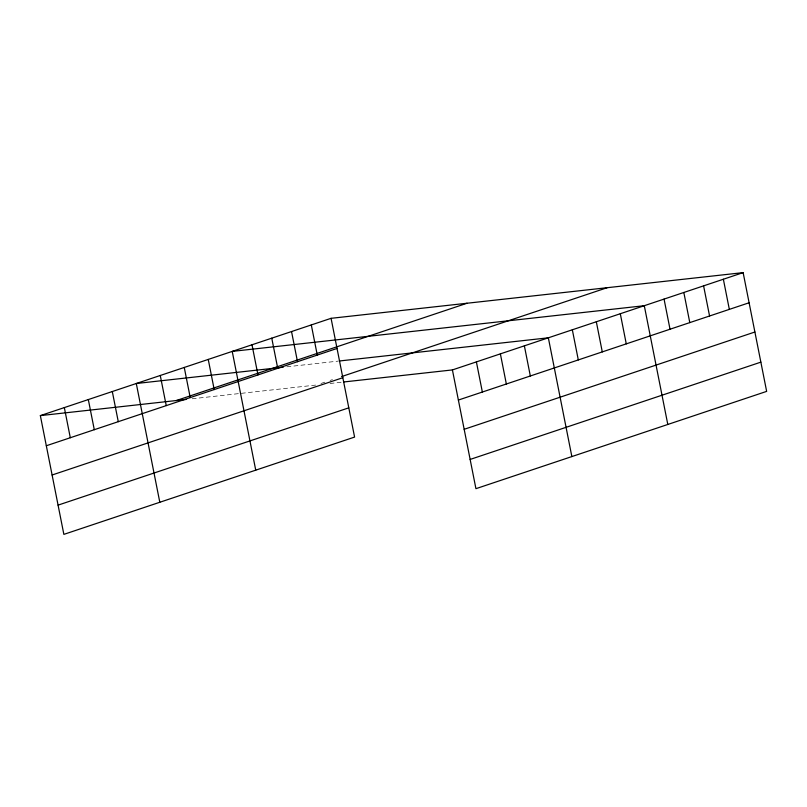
<?xml version="1.0" encoding="UTF-8"?>
<svg xmlns="http://www.w3.org/2000/svg" width="807" height="807" viewBox="0 0 807 807"><rect width="100%" height="100%" fill="white"/><g stroke="black" fill="none" stroke-linecap="round" stroke-linejoin="round"><path stroke-width="0.61" stroke-dasharray="4.04 3.03" d="M321.004 383.466L325.564 381.943M330.134 380.41L332.423 379.643M286.888 366.802L338.052 361.132M192.167 398.779L316.435 385M330.033 383.486L342.39 382.125"/><path stroke-width="1.21" d="M331.072 318.321L354.586 437.081L63.864 534.375L40.35 415.615L331.072 318.321L743.136 272.625L766.65 391.385L475.928 488.679L452.414 369.919L743.136 272.625M176.33 400.534L467.051 303.24M46.322 445.757L337.044 348.463M341.563 376.587L607.157 287.706M52.112 475L342.834 377.706M58.074 505.132L348.795 407.838M458.376 400.06L749.098 302.766M464.166 429.304L754.898 332.01M470.138 459.435L760.86 362.141M283.237 367.215L136.292 383.507L159.806 502.267M339.273 361.001L548.346 337.81L571.86 456.58M40.35 415.615L186.074 399.455M343.631 381.983L452.414 369.919M723.365 279.242L729.336 309.384M703.593 285.86L709.565 316.001M683.832 292.477L689.793 322.618M664.06 299.094L670.022 329.236M667.803 424.472L644.289 305.712L232.224 351.398L255.738 470.158M620.301 313.731L626.272 343.873M596.323 321.761L602.284 351.902M572.334 329.791L578.306 359.932M524.368 345.84L530.33 375.981M500.38 353.87L506.352 384.011M476.392 361.899L482.364 392.041M311.3 324.928L317.272 355.07M291.539 331.546L297.501 361.687M271.767 338.163L277.729 368.305M251.996 344.781L257.968 374.922M208.246 359.428L214.208 389.569M184.258 367.447L190.23 397.589M160.27 375.477L166.242 405.618M112.304 391.536L118.276 421.678M88.316 399.556L94.288 429.697M64.338 407.585L70.3 437.727"/></g></svg>
